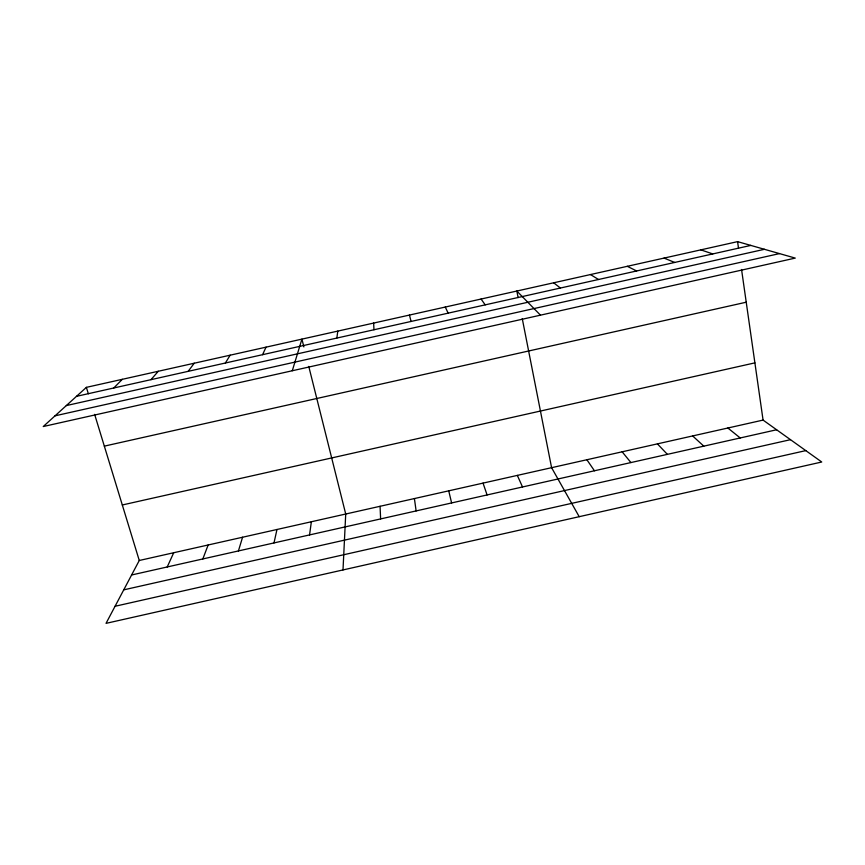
<?xml version="1.0" encoding="UTF-8"?>
<svg xmlns="http://www.w3.org/2000/svg" width="865" height="865" viewBox="0 0 865 865"><rect width="100%" height="100%" fill="white"/><g stroke="black" fill="none" stroke-linecap="round" stroke-linejoin="round"><path stroke-width="1.3" d="M343.005 569.938L345.719 514.015L308.762 366.425M336.853 338.064L337.793 331.09M309.562 534.927L311.357 521.757M274 542.928L276.973 529.488M238.426 550.94L242.568 537.23M292.284 370.75L301.928 339.123L303.885 346.919M202.832 558.952L208.151 544.982M167.226 566.964L173.714 552.735M262.56 354.693L266.052 347.146M94.631 414.378L139.265 560.488L106.027 623.362L821.75 462.007L763.071 420.087L741.554 269.491M225.376 363.019L230.155 355.18M188.181 371.345L194.236 363.214M150.964 379.67L158.306 371.258M113.737 388.007L122.343 379.303M86.381 387.358L43.25 426.532L795.259 258.094L737.575 241.638L86.381 387.358L88.349 393.791M139.265 560.488L763.071 420.087M131.599 574.987L776.619 429.764M123.738 589.854L790.491 439.68M115.067 606.268L805.802 450.611M76.477 396.343L750.82 245.411M66.302 405.588L764.433 249.304M55.036 415.827L779.506 253.596M104.33 446.135L746.225 302.209M122.311 504.976L754.896 362.868M700.823 249.855L712.771 253.932M664.071 258.084L674.711 262.452M627.287 266.312L636.629 270.972M590.481 274.551L598.526 279.503M553.665 282.79L560.401 288.034M727.865 428.013L740.224 437.96M692.649 435.938L703.807 446.156M540.463 315.163L516.827 291.029L518.124 297.592M657.411 443.864L667.369 454.352M622.151 451.8L630.92 462.57M481.059 299.031L485.211 304.858M586.881 459.737L594.45 470.776M579.204 516.686L551.589 467.684L522.255 318.601M445.27 307.043L448.157 313.152M517.324 475.393L522.525 486.973M483.038 483.113L487.082 494.953M409.459 315.055L411.07 321.456M448.73 490.833L451.606 502.933M737.575 241.638L738.515 248.266M414.411 498.554L416.119 510.923M373.637 323.078L373.972 329.76M380.07 506.285L380.622 518.924"/></g></svg>
